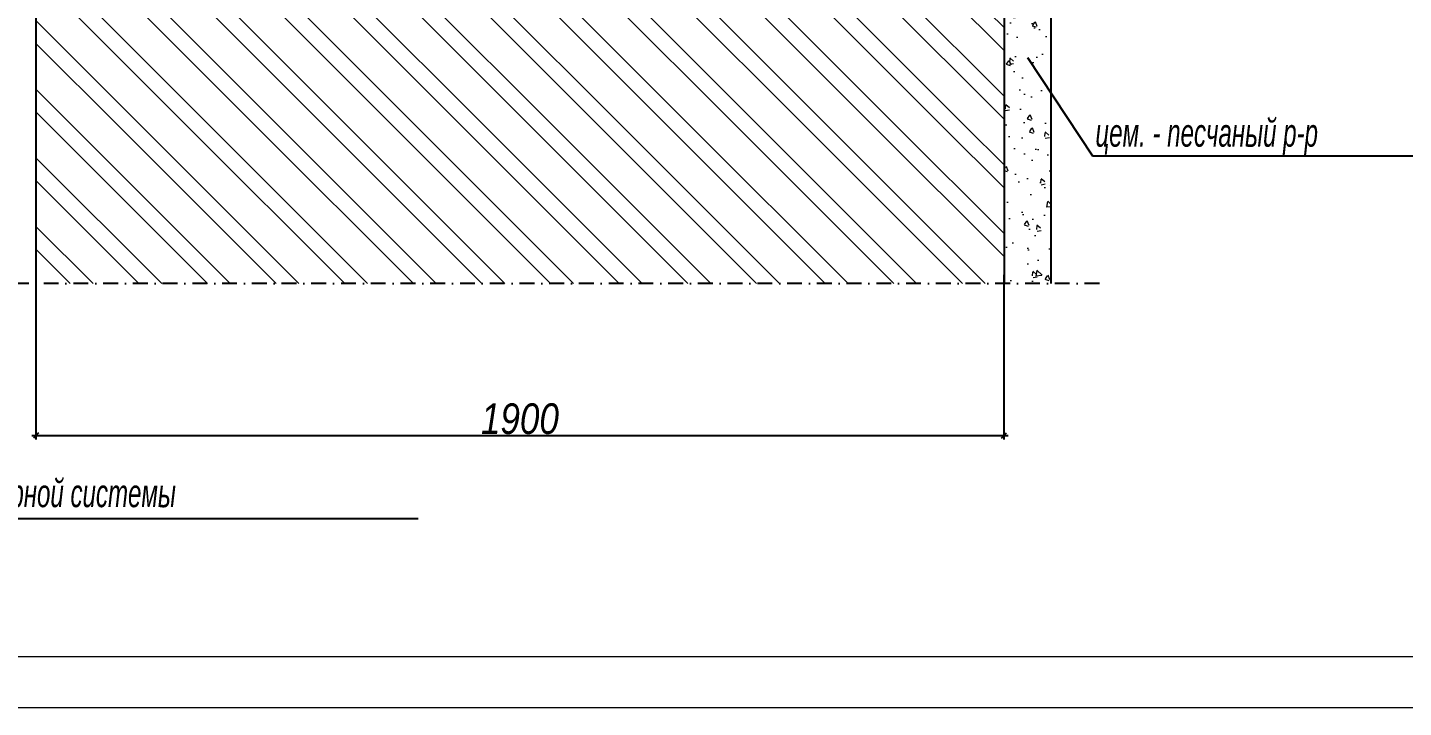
# Model space of a CAD drawing. Header units: millimetres. Extents: x 1582001 to 3303937, y 226471 to 491235.
# Drawn here: x 1926845 to 1940347, y 226657 to 233327 of the extents above; entities that cross this region are included whole.
import ezdxf

# ---------------------------------------------------------------- set-up
doc = ezdxf.new("R2010")
doc.units = ezdxf.units.MM
doc.linetypes.add('DGN Style 4', pattern=[58.364783, 29.164164, -14.582082, 0.036455, -14.582082])
doc.layers.get('Defpoints').update_dxf_attribs({"color": 255, "lineweight": 30})
doc.layers.add('Rasmer', color=135, linetype='Continuous')
doc.layers.add('Штамп', color=113, linetype='Continuous', lineweight=15)
doc.layers.add('Штриховки', color=251, linetype='Continuous', lineweight=20)
doc.styles.add('STYLE1', font='ARIALNI.TTF', dxfattribs={"height": 300})
doc.dimstyles.new('Detal', dxfattribs={"dimtxt": 50, "dimasz": 50, "dimexe": 40, "dimexo": 5, "dimgap": 10, "dimtad": 1, "dimdec": 0, "dimdsep": 46, "dimtxsty": 'STYLE1', "dimblk1": 'OBLIQUE', "dimblk2": 'OBLIQUE', "dimsah": 1, "dimcen": 50, "dimdle": 40, "dimadec": 0, "dimazin": 0, "dimtfac": 1, "dimtdec": 0, "dimtmove": 2, "dimatfit": 3, "dimldrblk": 'OBLIQUE', "dimfxl": 0, "dimtolj": 1, "dimtzin": 0, "dimarcsym": 0})
pattern_1 = [(315, (-51185.7, -833471.5), (336.7596, 336.7596), []), (315, (-51185.7, -833696), (336.7596, 336.7596), [])]

# ---------------------------------------------------------------- blocks, each defined once
blk = doc.blocks.new('_Oblique')
at = {"color": 0, "lineweight": -2}
blk.add_line((-0.5, -0.5), (0.5, 0.5), dxfattribs=at)
blk = doc.blocks.new('*D1002')
at = {"layer": 'Defpoints', "color": 0, "linetype": 'Continuous', "lineweight": -3, "ltscale": 10, "transparency": 16777216}
for p in [(1926927, 231012), (1936427, 230907), (1936427, 229325)]:
    blk.add_point(p, dxfattribs=at)
at = {"layer": 'Rasmer', "color": 135, "linetype": 'Continuous', "lineweight": -2, "ltscale": 10, "transparency": 16777216}
for p, q in [((1926927, 231007), (1926927, 229285)), ((1936427, 230902), (1936427, 229285)), ((1926887, 229325), (1936467, 229325))]:
    blk.add_line(p, q, dxfattribs=at)
at = {"layer": 'Rasmer', "color": 135, "linetype": 'Continuous', "lineweight": -2, "ltscale": 10, "transparency": 16777216, "xscale": 50, "yscale": 50, "zscale": 50, "rotation": 180}
blk.add_blockref('_Oblique', (1926927, 229325), dxfattribs=at)
at = {"layer": 'Rasmer', "color": 135, "linetype": 'Continuous', "lineweight": -2, "ltscale": 10, "transparency": 16777216, "xscale": 50, "yscale": 50, "zscale": 50}
blk.add_blockref('_Oblique', (1936427, 229325), dxfattribs=at)
at = {"layer": 'Rasmer', "color": 135, "linetype": 'Continuous', "ltscale": 10, "transparency": 16777216, "insert": (1931677, 229488), "char_height": 300, "attachment_point": 5, "style": 'STYLE1'}
blk.add_mtext('\\A1;1900', dxfattribs=at)

msp = doc.modelspace()

# ---------------------------------------------------------------- hatches: boundary and pattern name
at = {"layer": 'Штриховки'}
h = msp.add_hatch(dxfattribs=at)
h.set_pattern_fill('AR-CONC', scale=2.5, angle=270, style=0)
h.set_pattern_definition([(320, (-339750.88, 293515.96), (-39.847714, -455.46167), [47.625, -523.875]), (265, (-339750.9, 293515.96), (477.64161, 88.107065), [38.1, -419.1]), (10.451, (-339754.2, 293478), (437.79172, -367.35625), [40.475, -445.225]), (316.1842, (-339623.9, 293515.96), (-105.10582, -677.6976), [71.4375, -785.8125]), (6.6356, (-339632.64, 293459.5), (618.56389, -593.51059), [60.7125, -667.8375]), (261.184, (-339623.9, 293515.96), (618.5628, -593.51151), [57.15, -628.65]), (291, (-339655.63, 293452.46), (-255.663796, -379.0372), [47.625, -523.875]), (236, (-339655.63, 293452.46), (460.46992, -154.50507), [38.1, -419.1]), (341.4514, (-339676.94, 293420.88), (204.807144, -533.54123), [40.475, -445.225]), (307.5, (-339750.88, 293515.96), (211.387597, -7.721508), [0, -414.02, 0, -425.45, 0, -420.6875]), (277.5, (-339750.88, 293515.96), (250.451437, -167.049156), [0, -242.57, 0, -404.495, 0, -160.3375]), (237.5, (-339750.88, 293657.57), (-14.32186, -338.976488), [0, -158.75, 0, -495.3, 0, -657.225]), (227.5, (-339750.88, 293721.07), (63.566228, -370.322953), [0, -206.375, 0, -328.93, 0, -466.725])])
h.paths.add_polyline_path([(1936852.1, 235942.9), (1936427.3, 235942.9), (1936427.3, 232353.3), (1936852.1, 232353.3)])
h = msp.add_hatch(dxfattribs=at)
h.set_pattern_fill('ANSI32', scale=50, angle=270, style=0)
h.set_pattern_definition(pattern_1)
h.paths.add_polyline_path([(1929260.5, 233865.6), (1929307, 233865.6), (1929307, 234503.3), (1929260.5, 234503.3)])
h.paths.add_polyline_path([(1929527.2, 233475), (1929173.7, 233475), (1929160, 233525.3), (1929205.4, 233865.6), (1929172.8, 233865.6), (1929172.8, 235441.6), (1926927.3, 235441.6), (1926927.3, 232353.3), (1936427.3, 232353.3), (1936427.3, 235441.6), (1929527.2, 235441.6), (1929527.2, 233865.6), (1929495.5, 233865.6), (1929541.5, 233520.7), (1929539.7, 233520.7)])
h = msp.add_hatch(dxfattribs=at)
h.set_pattern_fill('ANSI32', scale=50, angle=270, style=0)
h.set_pattern_definition(pattern_1)
h.paths.add_polyline_path([(1936427.3, 232353.3), (1926927.3, 232353.3), (1926927.3, 230815.4), (1936427.3, 230815.4)])
h = msp.add_hatch(dxfattribs=at)
h.set_pattern_fill('AR-CONC', scale=2.5, angle=270, style=0)
h.set_pattern_definition([(320, (-51185.72, -833471.5), (-39.847714, -455.46167), [47.625, -523.875]), (265, (-51185.7, -833471.5), (477.64161, 88.107065), [38.1, -419.1]), (10.451, (-51189.04, -833509.46), (437.79172, -367.35625), [40.475, -445.225]), (316.1842, (-51058.7, -833471.5), (-105.10582, -677.6976), [71.4375, -785.8125]), (6.6356, (-51067.5, -833528), (618.56389, -593.51059), [60.7125, -667.8375]), (261.184, (-51058.7, -833471.5), (618.5628, -593.51151), [57.15, -628.65]), (291, (-51090.47, -833535), (-255.663796, -379.0372), [47.625, -523.875]), (236, (-51090.47, -833535), (460.46992, -154.50507), [38.1, -419.1]), (341.4514, (-51111.78, -833566.6), (204.80714, -533.54123), [40.475, -445.225]), (307.5, (-51185.72, -833471.5), (211.387597, -7.721508), [0, -414.02, 0, -425.45, 0, -420.6875]), (277.5, (-51185.72, -833471.5), (250.451437, -167.049156), [0, -242.57, 0, -404.495, 0, -160.3375]), (237.5, (-51185.72, -833329.9), (-14.32186, -338.976488), [0, -158.75, 0, -495.3, 0, -657.225]), (227.5, (-51185.72, -833266.4), (63.566228, -370.322953), [0, -206.375, 0, -328.93, 0, -466.725])])
h.paths.add_polyline_path([(1936888.2, 232353.3), (1936427.3, 232353.3), (1936427.3, 230815.4), (1936888.2, 230815.4)])

# ---------------------------------------------------------------- linework, layer by layer
at = {"color": 7, "ltscale": 5}
for p, q in [((1936427.3, 235942.9), (1936427.3, 230815.4)), ((1936888.2, 235942.9), (1936888.2, 230815.4)), ((1926927.3, 235441.6), (1926927.3, 230815.4))]:
    msp.add_line(p, q, dxfattribs=at)
at = {"color": 7, "linetype": 'Continuous'}
for p, q in [((1936659.2, 233032.8), (1937296.4, 232068)), ((1937296.4, 232068), (1940924.8, 232068))]:
    msp.add_line(p, q, dxfattribs=at)
at = {"color": 7, "linetype": 'DGN Style 4', "ltscale": 5}
msp.add_line((1937363, 230815.4), (1923433.6, 230815.4), dxfattribs=at)
at = {"color": 7}
msp.add_lwpolyline([(1930679.9, 228508.3), (1923163.9, 228508.3), (1924677.3, 232353.3)], dxfattribs=at)
at = {"layer": 'Штамп', "color": 0}
msp.add_line((1917619.7, 226657), (1959357.2, 226657), dxfattribs=at)
msp.add_lwpolyline([(1919607.2, 227153.8), (1919607.2, 255664.4), (1958860.3, 255664.4), (1958860.3, 227153.8)], close=True, dxfattribs=at)

# ---------------------------------------------------------------- texts
at = {"color": 7, "linetype": 'Continuous', "style": 'STYLE1', "width": 0.75}
for s, p in [('цем. - песчаный р-р', (1937324.3, 232158)), ('Декор. элемент из штукатурной системы', (1923431, 228622))]:
    msp.add_text(s, height=275, dxfattribs=at).set_placement(p)

# ---------------------------------------------------------------- dimensions: what is measured, and where the dimension line sits
at = {"layer": 'Rasmer', "color": 7, "linetype": 'Continuous', "ltscale": 10}
dim = msp.add_linear_dim(base=(1936427.3, 229324.7), p1=(1926927.3, 231012.2), p2=(1936427.3, 230907), dimstyle='Detal', override={"dimtxt": 70, "dimlfac": 0.2, "dimtxsty": 'STYLE1', "dimclrd": 135, "dimclre": 135, "dimclrt": 135, "dimtolj": 1}, dxfattribs=at)
dim.commit()
dim.dimension.update_dxf_attribs({"geometry": '*D1002', "text_midpoint": (1931677.3, 229487.9)})

doc.saveas('drawing.dxf')
